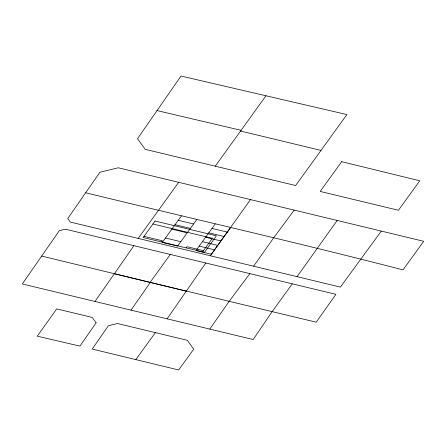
<?xml version="1.0" encoding="UTF-8"?>
<svg xmlns="http://www.w3.org/2000/svg" width="446" height="446" viewBox="0 0 446 446"><rect width="100%" height="100%" fill="white"/><g stroke="black" fill="none" stroke-linecap="round" stroke-linejoin="round"><path stroke-width="0.67" d="M167.105 318.834L205.812 263.006M85.654 192.767L67.77 218.529L70.334 222.069L340.415 287.101L381.285 231.078L423.7 241.297L402.994 269.88C297.593 242.618 191.429 218.534 85.654 192.767L99.921 172.24L118.296 167.785L381.285 231.078M131.012 310.148L150.302 282.435L316.214 322.185L335.883 294.332L65.445 229.205L59.312 230.688L22.3 283.968L95.009 301.468L133.9 245.69M95.009 301.468L209.782 329.092L228.982 301.563L249.849 273.615M253.607 266.206L273.933 237.484L294.193 210.133M210.3 255.77L250.485 199.602M297.058 276.665L337.176 220.486M215.256 166.185L265.972 95.773M202.618 251.845L212.357 238.315L152.939 223.992M138.199 238.404L178.668 182.319M161.569 241.955L162.411 240.795L143.997 236.363M181.461 215.853L162.26 242.418L177.597 246.108L196.792 219.543M186.11 247.865L186.946 246.705L203.454 250.68M215.195 223.981L196 250.54L211.337 254.237L230.532 227.672M321.008 150.419L295.626 185.536L145.206 149.321L137.496 138.712L181.02 76.032L346.904 114.577L321.008 150.419L240.567 131.035M170.327 254.454L150.09 282.39L114.371 273.71M292.314 283.829L272.01 311.832L253.161 339.54L209.782 329.092M135.779 359.604L178.645 369.968L193.687 349.212L187.387 340.337L117.499 323.517L108.428 325.714L92.21 349.051L135.779 359.604L155.403 332.644M157.025 110.586L241.085 130.327M178.261 220.279L193.597 223.97M211.995 228.408L227.332 232.098M175.061 224.706L190.397 228.397M208.8 232.834L224.132 236.531M171.861 229.132L187.197 232.829M205.6 237.261L220.932 240.957M202.4 241.687L217.737 245.384M165.46 237.986L180.797 241.682M199.2 246.114L214.537 249.81M41.69 256.06L186.283 291.182M96.113 322.809L79.923 346.107L37.269 336.161L56.726 308.888L92.21 317.435L96.113 322.809M155.074 221.038L143.16 237.523L204.519 252.302L216.433 235.817L155.074 221.038M341.686 161.681L320.183 191.434L398.44 210.267L419.753 180.786L341.686 161.681"/></g></svg>
